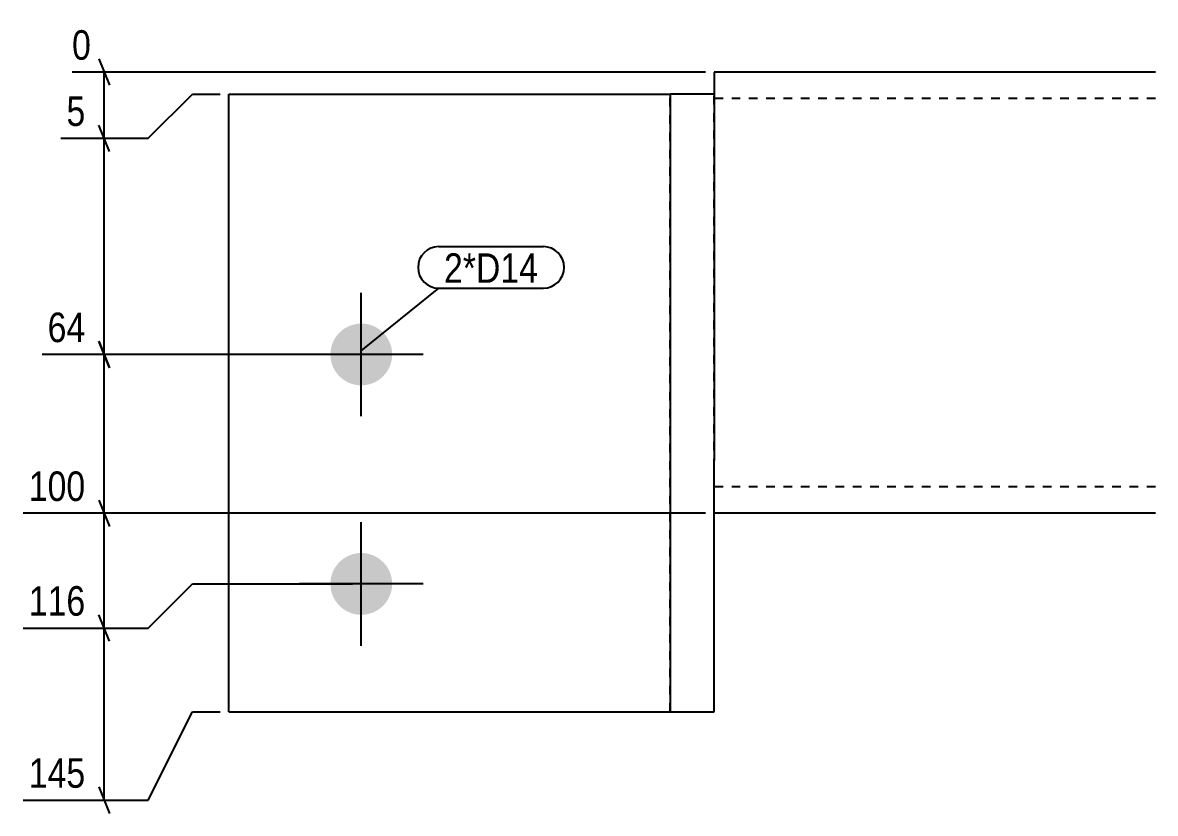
# Model space of a CAD drawing. Header units: millimetres. Extents: x 5 to 23706, y 2 to 800.
# Drawn here: x 8076.1 to 8332.9, y 4.8 to 184 of the extents above; entities that cross this region are included whole.
import ezdxf

# ---------------------------------------------------------------- set-up
doc = ezdxf.new("R2010")
doc.units = ezdxf.units.MM
doc.linetypes.add('DXK_LINE_DOT2', pattern=[3.9198, 1.9599, -1.9599])
for name, color, linetype in [('MÅLSÆTNING', 7, 'Continuous'), ('STÅL', 7, 'Continuous'), ('TEKST', 7, 'Continuous')]:
    doc.layers.add(name, color=color, linetype=linetype)
doc.styles.add('Arial Narrow', font='ARIALN.TTF', dxfattribs={"height": 0.2})

msp = doc.modelspace()

# ---------------------------------------------------------------- hatches: boundary and pattern name
at = {"layer": 'STÅL', "linetype": 'Continuous'}
for points in [[(8152.88, 101.8, -1), (8152.88, 115.8, -1)], [(8152.88, 49.8, -1), (8152.88, 63.8, -1)]]:
    msp.add_hatch(color=96, dxfattribs=at).paths.add_polyline_path(points)

# ---------------------------------------------------------------- linework, layer by layer
at = {"layer": 'MÅLSÆTNING', "color": 7, "linetype": 'Continuous'}
for p, q in [((8093.39, 175.8), (8095.79, 169.8)), ((8230.88, 172.8), (8087.32, 172.8)), ((8094.59, 157.8), (8094.59, 172.8)), ((8104.59, 157.8), (8114.59, 167.8)), ((8104.59, 157.8), (8114.59, 167.8)), ((8114.59, 167.8), (8120.88, 167.8)), ((8114.59, 167.8), (8120.88, 167.8)), ((8095.79, 154.8), (8093.39, 160.8)), ((8095.79, 154.8), (8093.39, 160.8)), ((8084.77, 157.8), (8104.59, 157.8)), ((8084.77, 157.8), (8104.59, 157.8)), ((8094.59, 108.8), (8094.59, 157.8)), ((8093.39, 111.8), (8095.79, 105.8)), ((8095.79, 105.8), (8093.39, 111.8)), ((8150.88, 108.8), (8080.51, 108.8)), ((8150.88, 108.8), (8080.51, 108.8)), ((8094.59, 72.8), (8094.59, 108.8)), ((8093.39, 75.8), (8095.79, 69.8)), ((8093.39, 75.8), (8095.79, 69.8)), ((8230.88, 72.8), (8076.24, 72.8)), ((8230.88, 72.8), (8076.24, 72.8)), ((8094.59, 46.8), (8094.59, 72.8)), ((8104.59, 46.8), (8114.59, 56.8)), ((8104.59, 46.8), (8114.59, 56.8)), ((8114.59, 56.8), (8150.88, 56.8)), ((8114.59, 56.8), (8150.88, 56.8)), ((8095.79, 43.8), (8093.39, 49.8)), ((8095.79, 43.8), (8093.39, 49.8)), ((8076.24, 46.8), (8104.59, 46.8)), ((8076.24, 46.8), (8104.59, 46.8)), ((8094.59, 7.8), (8094.59, 46.8)), ((8104.59, 7.8), (8114.59, 27.8)), ((8114.59, 27.8), (8120.88, 27.8)), ((8093.39, 10.8), (8095.79, 4.8)), ((8076.24, 7.8), (8104.59, 7.8))]:
    msp.add_line(p, q, dxfattribs=at)
at = {"layer": 'STÅL', "color": 2, "linetype": 'Continuous'}
for p, q in [((8232.88, 172.8), (8232.88, 160.8)), ((8332.88, 172.8), (8232.88, 172.8)), ((8122.88, 27.8), (8122.88, 167.8)), ((8122.88, 167.8), (8222.88, 167.8)), ((8232.88, 167.8), (8222.88, 167.8)), ((8222.88, 167.8), (8222.88, 27.8)), ((8232.88, 160.8), (8232.88, 84.8)), ((8232.88, 76.31), (8232.88, 84.8)), ((8232.88, 75.32), (8232.88, 76.31)), ((8232.88, 27.8), (8232.88, 75.32)), ((8332.88, 72.8), (8232.88, 72.8)), ((8122.88, 27.8), (8222.88, 27.8)), ((8222.88, 27.8), (8232.88, 27.8))]:
    msp.add_line(p, q, dxfattribs=at)
at = {"layer": 'STÅL', "color": 7, "linetype": 'DXK_LINE_DOT2'}
for p, q in [((8232.88, 172.8), (8232.88, 171.89)), ((8232.88, 171.89), (8232.88, 169.29)), ((8222.88, 27.8), (8222.88, 167.8)), ((8232.88, 75.32), (8232.88, 167.8)), ((8332.88, 166.8), (8232.88, 166.8)), ((8332.88, 78.8), (8232.88, 78.8)), ((8232.88, 72.8), (8232.88, 75.32))]:
    msp.add_line(p, q, dxfattribs=at)
at = {"layer": 'STÅL', "color": 96, "linetype": 'Continuous'}
for p, q in [((8152.88, 94.8), (8152.88, 122.8)), ((8166.88, 108.8), (8138.88, 108.8)), ((8152.88, 42.8), (8152.88, 70.8)), ((8166.88, 56.8), (8138.88, 56.8))]:
    msp.add_line(p, q, dxfattribs=at)

# ---------------------------------------------------------------- wipeouts: each hides what was drawn before it
at = {"color": 0, "linetype": 'Continuous'}
for points in [[(8091.71, 159.2), (8091.71, 169), (8084.65, 169), (8084.65, 159.2)], [(8091.71, 110.2), (8091.71, 120), (8080.38, 120), (8080.38, 110.2)], [(8091.71, 74.2), (8091.71, 84), (8076.12, 84), (8076.12, 74.2)], [(8091.71, 48.2), (8091.71, 58), (8076.12, 58), (8076.12, 48.2)], [(8091.71, 9.2), (8091.71, 19), (8076.12, 19), (8076.12, 9.2)]]:
    msp.add_wipeout(points, dxfattribs=at).dxf.layer = 'MÅLSÆTNING'
at = {"color": 0}
msp.add_wipeout([(8192.96, 125.04), (8192.96, 132.04), (8171.64, 132.04), (8171.64, 125.04)], dxfattribs=at).dxf.layer = 'TEKST'

# ---------------------------------------------------------------- next in the draw order: texts
at = {"layer": 'MÅLSÆTNING', "color": 3, "linetype": 'Continuous', "style": 'Arial Narrow'}
for s, height, p in [('5', 6.68, (8086.05, 160.6)), ('64', 6.681, (8081.78, 111.6)), ('100', 6.681, (8077.52, 75.6)), ('116', 6.681, (8077.52, 49.6)), ('145', 6.681, (8077.52, 10.6))]:
    msp.add_text(s, height=height, dxfattribs=at).set_placement(p)

# ---------------------------------------------------------------- next in the draw order: wipeouts: each hides what was drawn before it
at = {"color": 0, "linetype": 'Continuous'}
msp.add_wipeout([(8092.99, 174.2), (8092.99, 184), (8085.92, 184), (8085.92, 174.2)], dxfattribs=at).dxf.layer = 'MÅLSÆTNING'
at = {"color": 0}
msp.add_wipeout([(8192.96, 125.04), (8192.96, 132.04), (8171.64, 132.04), (8171.64, 125.04)], dxfattribs=at).dxf.layer = 'TEKST'

# ---------------------------------------------------------------- next in the draw order: linework, layer by layer
at = {"layer": 'TEKST', "color": 7, "linetype": 'Continuous'}
for p, q in [((8170.44, 133.24), (8194.16, 133.24)), ((8152.88, 109.65), (8170.44, 123.84)), ((8170.44, 123.84), (8194.16, 123.84))]:
    msp.add_line(p, q, dxfattribs=at)
for centre, start, end in [((8170.44, 128.54), 90, 270), ((8194.16, 128.54), 270, 90)]:
    msp.add_arc(centre, 4.7, start, end, dxfattribs=at)

# ---------------------------------------------------------------- next in the draw order: texts
at = {"layer": 'MÅLSÆTNING', "color": 3, "linetype": 'Continuous', "style": 'Arial Narrow'}
msp.add_text('0', height=6.68, dxfattribs=at).set_placement((8087.32, 175.6))
at = {"layer": 'TEKST', "color": 3, "style": 'Arial Narrow'}
msp.add_text('2*D14', height=6.681, dxfattribs=at).set_placement((8171.64, 125.04))

doc.saveas('drawing.dxf')
